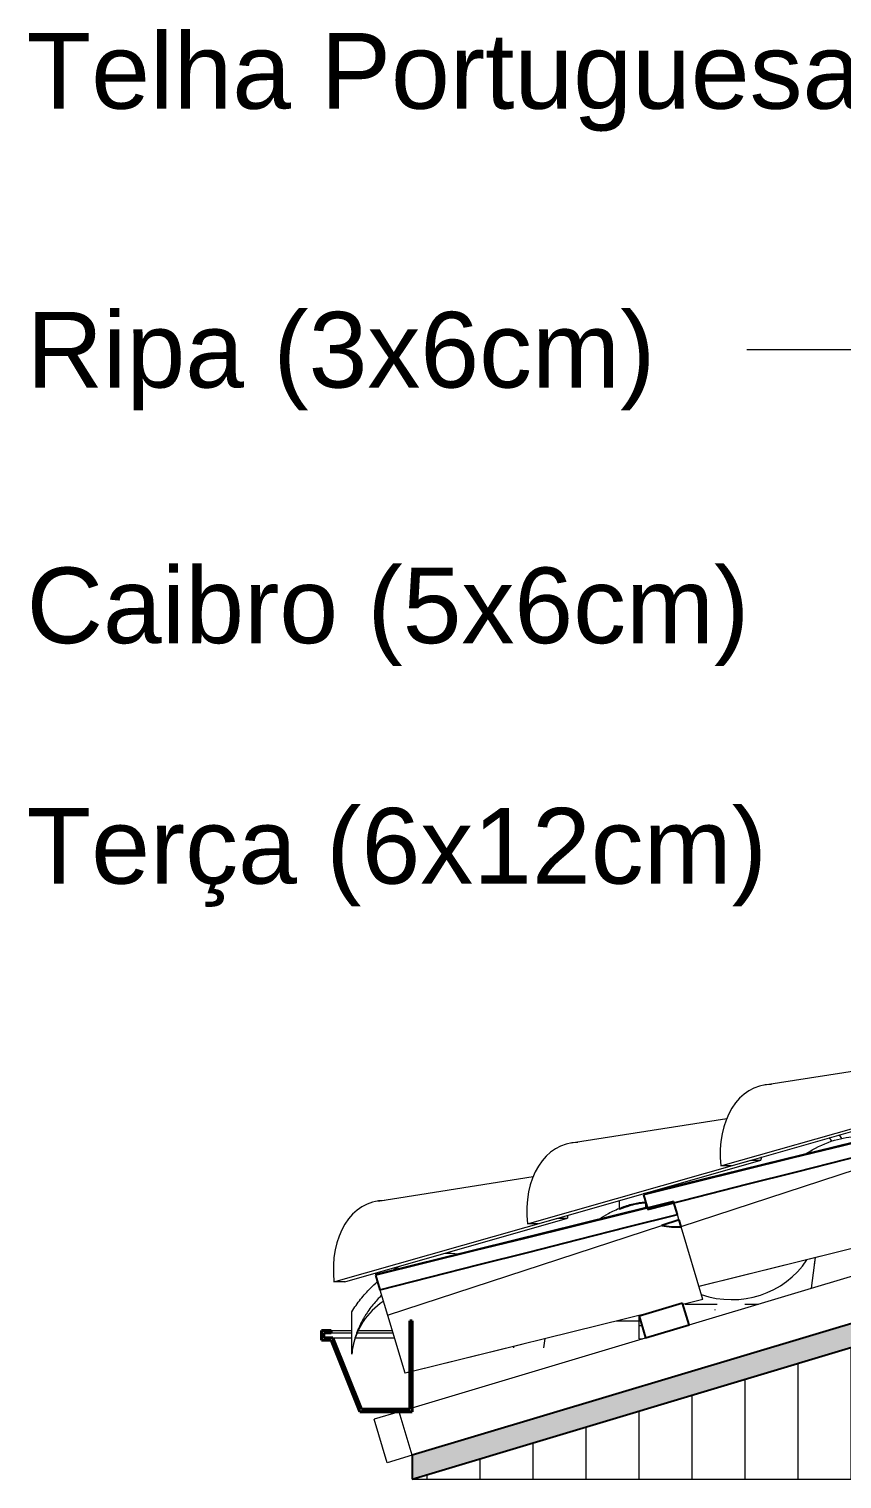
# Model space of a CAD drawing. Header units: millimetres. Extents: x -23833 to 62003, y -3000 to 6760.
# Drawn here: x -23626 to -22552, y 2575 to 4491 of the extents above; entities that cross this region are included whole.
import ezdxf

# ---------------------------------------------------------------- set-up
doc = ezdxf.new("R2010")
doc.units = ezdxf.units.MM
for name, color, linetype, lineweight in [('A-GENM', 13, 'Continuous', 9), ('A-GLAZ-CURT', 52, 'Continuous', 9), ('A-GLAZ-CWMG', 51, 'Continuous', 9), ('A-ROOF', 132, 'Continuous', 9), ('A-ROOF-MCUT', 132, 'Continuous', 40), ('A-ROOF-OTLN', 132, 'Continuous', 9), ('A-ROOF-PATT', 132, 'Continuous', 9), ('G-ANNO-TEXT', 231, 'Continuous', 9)]:
    doc.layers.add(name, color=color, linetype=linetype, lineweight=lineweight)
doc.styles.add('Arial_1', font='arial.ttf', dxfattribs={"height": 100})

# ---------------------------------------------------------------- blocks, each defined once
blk = doc.blocks.new('Rectangular Mullion - Ripa-3919994-A')
at = {"layer": 'A-GLAZ-CWMG'}
for p, q in [((-22759.2, 2805.9), (-22717, 2805.9)), ((-22680.2, 2805.9), (-22662.3, 2805.9)), ((-22819.8, 2790), (-22819.8, 2791)), ((-22819.8, 2777.2), (-22819.8, 2789.2)), ((-22819.8, 2759.9), (-22819.8, 2777.2)), ((-22816.2, 2777.2), (-22819.8, 2777.2)), ((-22819.8, 2759.9), (-22815.5, 2759.9))]:
    blk.add_line(p, q, dxfattribs=at)
blk = doc.blocks.new('Rectangular Mullion - Ripa-4315949-A')
at = {"layer": 'A-GLAZ-CWMG', "lineweight": 25}
for p, q in [((-22762.5, 2807.1), (-22820, 2789.9)), ((-22753.9, 2778.4), (-22762.5, 2807.1)), ((-22820, 2789.9), (-22811.4, 2761.2)), ((-22811.4, 2761.2), (-22753.9, 2778.4))]:
    blk.add_line(p, q, dxfattribs=at)
blk = doc.blocks.new('Rectangular Mullion - Caibro-4315999-A')
at = {"layer": 'A-GLAZ-CWMG'}
for p, q in [((-23136.9, 2663.5), (-23170, 2653.6)), ((-23152.8, 2596.1), (-23170, 2653.6)), ((-23119.7, 2606), (-23152.8, 2596.1))]:
    blk.add_line(p, q, dxfattribs=at)
blk = doc.blocks.new('Rectangular Mullion - Caibro-3920096-A')
at = {"layer": 'A-GLAZ-CWMG'}
for p, q in [((-22753.9, 2778.4), (-22478.7, 2861)), ((-23119.7, 2668.7), (-22811.4, 2761.2)), ((-23119.7, 2606), (-23136.9, 2663.5)), ((-23126, 2666.8), (-23122.8, 2667.7))]:
    blk.add_line(p, q, dxfattribs=at)
blk = doc.blocks.new('COLONIAL BASE - COLONIAL BASE-4317782-A')
at = {"layer": 'A-GLAZ-CURT'}
for p, q in [((-22809.3, 2933.8), (-23168.4, 2845.1)), ((-22735.6, 2811.7), (-22762, 2805.2)), ((-22802.1, 2795.3), (-23119.7, 2716.8)), ((-23129.5, 2715.2), (-23129.5, 2715.2)), ((-23122.8, 2716.1), (-23129.2, 2714.5))]:
    blk.add_line(p, q, dxfattribs=at)
blk = doc.blocks.new('COLONIAL BASE - COLONIAL BASE-V86-A')
at = {"layer": 'A-GLAZ-CURT'}
for p, q in [((-22455.5, 3040), (-22814.6, 2951.3)), ((-22381.7, 2917.9), (-22429.6, 2906)), ((-22448.3, 2901.4), (-22740.8, 2829.2))]:
    blk.add_line(p, q, dxfattribs=at)
blk = doc.blocks.new('COLONIAL BASE - COLONIAL BASE-V91-A')
at = {"layer": 'A-GLAZ-CURT'}
for p, q in [((-22809.3, 2933.8), (-23168.4, 2845.1)), ((-23168.4, 2845.1), (-23168.4, 2844.9)), ((-22735.6, 2811.7), (-22762, 2805.2)), ((-22802.1, 2795.3), (-23119.7, 2716.8)), ((-23129.5, 2715.2), (-23129.5, 2715.2)), ((-23122.8, 2716.1), (-23129.2, 2714.5))]:
    blk.add_line(p, q, dxfattribs=at)
blk = doc.blocks.new('COLONIAL BASE - COLONIAL BASE-V92-A')
at = {"layer": 'A-GLAZ-CURT', "lineweight": 25}
for p, q in [((-22769.3, 2924.3), (-22774.4, 2941.3)), ((-22767.2, 2917.1), (-22789.9, 2909.6)), ((-22764.4, 2907.9), (-22767.2, 2917.1)), ((-23168.1, 2844.2), (-23162.3, 2824.8))]:
    blk.add_line(p, q, dxfattribs=at)
at = {"layer": 'A-GLAZ-CURT'}
for p, q in [((-22767.3, 2917.4), (-22769.3, 2924.3)), ((-23152.2, 2791.1), (-22789.9, 2909.6)), ((-22735.6, 2811.8), (-22764.4, 2907.9)), ((-23162.3, 2824.8), (-23152.3, 2791.4)), ((-22735.6, 2811.7), (-22762, 2805.2)), ((-23152.2, 2791.1), (-23129.5, 2715.2)), ((-22802.1, 2795.3), (-23119.7, 2716.8)), ((-23122.8, 2716.1), (-23129.2, 2714.5))]:
    blk.add_line(p, q, dxfattribs=at)
at = {"layer": 'A-GLAZ-CURT', "lineweight": 25, "flags": 128}
for points in [[(-22774.4, 2941.3), (-22840.1, 2925.1), (-22905.7, 2908.9), (-22971.3, 2892.7), (-23036.9, 2876.6), (-23102.5, 2860.4), (-23168.1, 2844.2)], [(-23162.3, 2824.8), (-23096.8, 2841.4), (-23031.3, 2858), (-22965.8, 2874.6), (-22900.3, 2891.1), (-22834.8, 2907.7), (-22769.3, 2924.3)]]:
    blk.add_lwpolyline(points, dxfattribs=at)
at = {"layer": 'A-GLAZ-CURT', "lineweight": 25}
blk.add_open_spline([(-22789.9, 2909.6), (-22785.7, 2908.9), (-22777.2, 2907.8), (-22768.7, 2907.7), (-22764.4, 2907.9)], degree=3, dxfattribs=at)
blk = doc.blocks.new('COLONIAL BASE - COLONIAL BASE-V93-A')
at = {"layer": 'A-GLAZ-CURT'}
for p, q in [((-22455.5, 3040), (-22814.6, 2951.3)), ((-22814.6, 2951.3), (-22814.5, 2951)), ((-22381.7, 2917.9), (-22429.6, 2906)), ((-22448.3, 2901.4), (-22740.8, 2829.2))]:
    blk.add_line(p, q, dxfattribs=at)
blk = doc.blocks.new('COLONIAL BASE - COLONIAL BASE-V94-A')
at = {"layer": 'A-GLAZ-CURT', "lineweight": 25}
for p, q in [((-22415.5, 3030.4), (-22420.6, 3047.4)), ((-22413.3, 3023.2), (-22436.1, 3015.8)), ((-22410.6, 3014), (-22413.3, 3023.2)), ((-22814.3, 2950.3), (-22808.5, 2931))]:
    blk.add_line(p, q, dxfattribs=at)
at = {"layer": 'A-GLAZ-CURT'}
for p, q in [((-22413.5, 3023.6), (-22415.5, 3030.4)), ((-22764.4, 2908.4), (-22436.1, 3015.8)), ((-22381.7, 2917.9), (-22410.6, 3014)), ((-22381.7, 2917.9), (-22429.6, 2906)), ((-22448.3, 2901.4), (-22740.8, 2829.2))]:
    blk.add_line(p, q, dxfattribs=at)
at = {"layer": 'A-GLAZ-CURT', "lineweight": 25, "flags": 128}
for points in [[(-22420.6, 3047.4), (-22486.2, 3031.2), (-22551.8, 3015.1), (-22617.4, 2998.9), (-22683.1, 2982.7), (-22748.7, 2966.5), (-22814.3, 2950.3)], [(-22808.5, 2931), (-22743, 2947.6), (-22677.5, 2964.1), (-22612, 2980.7), (-22546.5, 2997.3), (-22481, 3013.9), (-22415.5, 3030.4)]]:
    blk.add_lwpolyline(points, dxfattribs=at)
at = {"layer": 'A-GLAZ-CURT', "lineweight": 25}
blk.add_open_spline([(-22436.1, 3015.8), (-22431.9, 3015), (-22423.4, 3014), (-22414.9, 3013.9), (-22410.6, 3014)], degree=3, dxfattribs=at)
blk = doc.blocks.new('Colonial cumeeira - hip-4041867-A')
at = {"layer": 'A-GENM', "color": 55}
for p, q in [((-22654.2, 3095.4), (-22448.7, 3127.6)), ((-22712, 2988.4), (-22416.4, 3072.5)), ((-22909.8, 3018.7), (-22704.2, 3050.9)), ((-22682.6, 2992.8), (-22460.4, 3056.3)), ((-22967.5, 2911.8), (-22671.9, 2995.8)), ((-22938, 2916.2), (-22659.2, 2995.8)), ((-22671.9, 2995.8), (-22659.2, 2995.8)), ((-23165.3, 2942), (-22959.8, 2974.2)), ((-22697.8, 2988.4), (-22712, 2988.4)), ((-23223.1, 2835.1), (-22927.5, 2919.2)), ((-23208.9, 2835.1), (-22914.7, 2919.2)), ((-22927.5, 2919.2), (-22914.7, 2919.2)), ((-22953.3, 2911.8), (-22967.5, 2911.8)), ((-23208.9, 2835.1), (-23223.1, 2835.1))]:
    blk.add_line(p, q, dxfattribs=at)
for centre, major_axis, start_param, end_param in [((-22627.9, 2981.1), (-33.8, 112.5), 6.078575, 7.585498), ((-22600.1, 2966.5), (-28.7, 95.8), 5.145626, 5.209346), ((-22883.5, 2904.4), (-33.8, 112.5), 6.078575, 7.585498), ((-22600.1, 2966.5), (-23.8, 79.5), 5.249028, 5.329398), ((-22600.1, 2966.5), (-23.8, 79.5), 0.938757, 0.996269), ((-23139.1, 2827.8), (-33.8, 112.5), 6.078575, 7.585498), ((-22855.6, 2889.8), (-23.8, 79.5), 0.938757, 0.996269)]:
    blk.add_ellipse(centre, major_axis=major_axis, ratio=0.691714, start_param=start_param, end_param=end_param, dxfattribs=at)

msp = doc.modelspace()

# ---------------------------------------------------------------- hatches: boundary and pattern name
at = {"layer": 'A-ROOF-PATT'}
msp.add_hatch(color=256, dxfattribs=at).paths.add_polyline_path([(-23119.651, 2574.716), (-19319.651, 3714.716), (-19319.651, 3746.037), (-23119.651, 2606.037), (-23119.651, 2576.809)])
h = msp.add_hatch(dxfattribs=at)
h.set_pattern_fill('FP_3', color=256, style=0, pattern_type=2)
h.set_pattern_definition([(90, (0, 5622.11), (-70, 4e-15), [])])
h.paths.add_polyline_path([(-23119.651, 2574.716), (-22519.451, 2574.716), (-22519.451, 2754.776), (-23112.677, 2576.809)])
h.paths.add_polyline_path([(-19319.651, 2574.716), (-19319.651, 2744.685), (-22257.12, 2744.685), (-22257.12, 2833.475), (-22319.451, 2814.716), (-22319.451, 2574.716), (-19832.011, 2574.716)])
h.paths.add_polyline_path([(-3373.656, 2574.716), (-3799.651, 2702.515), (-3799.651, 2574.716), (-3484.448, 2574.716)])
h.paths.add_polyline_path([(-4792.253, 2574.716), (-3999.651, 2574.716), (-3999.651, 2670), (-5299.651, 2670), (-5299.651, 2574.716)])
h.paths.add_polyline_path([(-21507.636, 2848.13), (-19319.651, 2848.13), (-19319.651, 3020.685), (-21337.12, 3020.685), (-21337.12, 3109.475), (-22185.283, 2855.027), (-22183.214, 2848.13), (-21548.505, 2848.13)])
h.paths.add_polyline_path([(-21098.947, 3124.13), (-19319.651, 3124.13), (-19319.651, 3296.685), (-20417.12, 3296.685), (-20417.12, 3385.475), (-21242.296, 3137.923), (-21238.158, 3124.13), (-21139.816, 3124.13)])
h.paths.add_polyline_path([(-20077.224, 3400.13), (-19319.651, 3400.13), (-19319.651, 3572.685), (-19497.12, 3572.685), (-19497.12, 3661.475), (-20299.308, 3420.819), (-20293.101, 3400.13), (-20118.093, 3400.13)])
h.paths.add_polyline_path([(-20355.743, 3400.13), (-20356.777, 3403.578), (-20368.271, 3400.13), (-20363.307, 3400.13)])
h.paths.add_polyline_path([(-19410.686, 3676.13), (-19413.789, 3686.475), (-19448.271, 3676.13), (-19422.41, 3676.13)])
h.paths.add_polyline_path([(-19319.651, 3683.395), (-19319.651, 3714.716), (-19328.271, 3712.13)])

# ---------------------------------------------------------------- linework, layer by layer
at = {"layer": 'A-GLAZ-CURT'}
for p, q in [((-22455.494, 3039.976), (-22814.583, 2951.296)), ((-22578.13, 3009.69), (-22814.583, 2951.296)), ((-22809.34, 2933.822), (-23168.429, 2845.142)), ((-22845.726, 2930.795), (-22845.726, 2942.526)), ((-22811.653, 2940.91), (-22811.653, 2932.649)), ((-22851.996, 2923.288), (-23168.429, 2845.142)), ((-22448.272, 2901.414), (-22740.805, 2829.17)), ((-22587.229, 2867.167), (-22592.7, 2826.764)), ((-22587.183, 2867.179), (-22588.472, 2857.99)), ((-22652.273, 2851.034), (-22740.805, 2829.17)), ((-22735.562, 2811.696), (-22761.964, 2805.176)), ((-22719.978, 2798.849), (-22719.838, 2797.852)), ((-23199.572, 2739.782), (-23199.572, 2795.47)), ((-22802.119, 2795.26), (-23119.651, 2716.842)), ((-22945.633, 2748.014), (-22943.916, 2760.251)), ((-23199.318, 2739.864), (-23199.572, 2739.782)), ((-22972.942, 2753.073), (-23119.651, 2716.842)), ((-22985.99, 2749.907), (-22985.724, 2748.014)), ((-23122.826, 2716.058), (-23129.229, 2714.477)), ((-23122.826, 2716.058), (-23129.229, 2714.477))]:
    msp.add_line(p, q, dxfattribs=at)
for centre, major_axis, start_param, end_param in [((-22697.734, 2924.241), (117.5, 0), 4.36463349, 5.71987226), ((-23102.117, 2732.598), (97.5, 0), 2.17991108, 2.96585723)]:
    msp.add_ellipse(centre, major_axis=major_axis, ratio=0.95782629, start_param=start_param, end_param=end_param, dxfattribs=at)
for points, knots in [([(-22599.119, 3004.635), (-22596.488, 3006.375), (-22582.867, 3014.77), (-22558.887, 3024.662), (-22532.766, 3028.016), (-22518.015, 3026.612), (-22512.983, 3025.672), (-22512.663, 3025.61)], [-0.63496886, -0.63496886, -0.63496886, -0.63496886, -0.602941176, -0.470588235, -0.352941176, -0.294117647, -0.290111385, -0.290111385, -0.290111385, -0.290111385]), ([(-22872.464, 2918.19), (-22868.511, 2920.88), (-22859.19, 2926.589), (-22844.276, 2933.555), (-22827.888, 2938.698), (-22817.059, 2940.45), (-22811.653, 2940.91)], [-0.416876489, -0.416876489, -0.416876489, -0.416876489, -0.333333333, -0.222222222, -0.111111111, 0, 0, 0, 0]), ([(-22810.913, 2939.397), (-22813.494, 2939.214), (-22820.56, 2938.423), (-22832.201, 2935.872), (-22841.214, 2932.69), (-22845.726, 2930.795)], [-0.2579639, -0.2579639, -0.2579639, -0.2579639, -0.2, -0.1, 0, 0, 0, 0]), ([(-23199.572, 2795.47), (-23195.874, 2801.445), (-23188.067, 2812.674), (-23176.381, 2825.708), (-23168.696, 2832.873), (-23165.57, 2835.587)], [-1, -1, -1, -1, -0.9375, -0.875, -0.833271487, -0.833271487, -0.833271487, -0.833271487]), ([(-23160.325, 2817.265), (-23161.731, 2815.892), (-23165.074, 2812.492), (-23170.19, 2806.736), (-23175.599, 2799.862), (-23179.831, 2793.736), (-23182.997, 2788.584), (-23185.296, 2784.592), (-23187.472, 2780.486), (-23189.478, 2776.292), (-23191.342, 2771.979), (-23193.671, 2766.06), (-23196.122, 2758.495), (-23198.17, 2749.312), (-23199.025, 2743.035), (-23199.318, 2739.864)], [-0.269775169, -0.269775169, -0.269775169, -0.269775169, -0.25, -0.222222222, -0.194444444, -0.166666667, -0.152777778, -0.138888889, -0.125, -0.111111111, -0.097222222, -0.083333333, -0.055555556, -0.027777778, 0, 0, 0, 0])]:
    msp.add_open_spline(points, degree=3, knots=knots, dxfattribs=at)
for points in [[(-22789.939, 2958.657), (-22789.03, 2958.567), (-22788.122, 2958.466), (-22787.217, 2958.351)], [(-23144.79, 2851.028), (-23141.909, 2852.841), (-23139.009, 2854.543), (-23136.093, 2856.133)], [(-23076.553, 2873.158), (-23070.709, 2873.313), (-23064.932, 2872.984), (-23059.268, 2872.134)]]:
    msp.add_open_spline(points, degree=3, dxfattribs=at)
at = {"layer": 'A-ROOF', "lineweight": 25}
for p, q in [((-19319.651, 3746.037), (-23119.651, 2606.037)), ((-23119.651, 2574.716), (-19319.651, 3714.716)), ((-23119.651, 2606.037), (-23119.651, 2574.716))]:
    msp.add_line(p, q, dxfattribs=at)
at = {"layer": 'A-ROOF'}
msp.add_line((-23119.651, 2574.716), (-22519.451, 2574.716), dxfattribs=at)
at = {"layer": 'A-ROOF-MCUT'}
for p, q in [((-23119.651, 2783.522), (-23122.826, 2783.522)), ((-23122.826, 2783.522), (-23122.826, 2666.785)), ((-23119.651, 2663.61), (-23119.651, 2783.522)), ((-23226.951, 2770.822), (-23239.651, 2770.822)), ((-23239.651, 2770.822), (-23239.651, 2758.122)), ((-23236.476, 2761.297), (-23236.476, 2767.647)), ((-23236.476, 2767.647), (-23226.951, 2767.647)), ((-23224.588, 2761.297), (-23236.476, 2761.297)), ((-23226.951, 2767.647), (-23226.951, 2770.822)), ((-23186.488, 2666.785), (-23224.588, 2761.297)), ((-23239.651, 2758.122), (-23226.951, 2758.122)), ((-23226.951, 2758.122), (-23188.851, 2663.61)), ((-23188.851, 2663.61), (-23119.651, 2663.61)), ((-23122.826, 2666.785), (-23186.488, 2666.785))]:
    msp.add_line(p, q, dxfattribs=at)
at = {"layer": 'A-ROOF-OTLN'}
for p, q in [((-22849.807, 2783.522), (-22819.814, 2783.522)), ((-23226.951, 2770.822), (-23199.572, 2770.822)), ((-23226.951, 2767.647), (-23199.572, 2767.647)), ((-23224.588, 2761.297), (-23199.572, 2761.297)), ((-23194.94, 2761.297), (-23143.275, 2761.297)), ((-23192.614, 2767.647), (-23145.18, 2767.647)), ((-23190.282, 2770.822), (-23146.133, 2770.822))]:
    msp.add_line(p, q, dxfattribs=at)
at = {"layer": 'G-ANNO-TEXT', "color": 7}
for p, q in [((-22673.958, 4066.841), (-22677.484, 4066.841)), ((-21790.369, 4066.841), (-22673.958, 4066.841))]:
    msp.add_line(p, q, dxfattribs=at)

# ---------------------------------------------------------------- block references
at = {"layer": 'A-GENM', "color": 7}
msp.add_blockref('Colonial cumeeira - hip-4041867-A', (0, 0), dxfattribs=at)
at = {"layer": 'A-GLAZ-CURT'}
for name in ['COLONIAL BASE - COLONIAL BASE-V94-A', 'COLONIAL BASE - COLONIAL BASE-V86-A', 'COLONIAL BASE - COLONIAL BASE-V86-A', 'COLONIAL BASE - COLONIAL BASE-V86-A', 'COLONIAL BASE - COLONIAL BASE-V86-A', 'COLONIAL BASE - COLONIAL BASE-V86-A', 'COLONIAL BASE - COLONIAL BASE-V86-A', 'COLONIAL BASE - COLONIAL BASE-V86-A', 'COLONIAL BASE - COLONIAL BASE-V86-A', 'COLONIAL BASE - COLONIAL BASE-V86-A', 'COLONIAL BASE - COLONIAL BASE-V86-A', 'COLONIAL BASE - COLONIAL BASE-V86-A', 'COLONIAL BASE - COLONIAL BASE-V86-A', 'COLONIAL BASE - COLONIAL BASE-V86-A', 'COLONIAL BASE - COLONIAL BASE-V86-A', 'COLONIAL BASE - COLONIAL BASE-V86-A', 'COLONIAL BASE - COLONIAL BASE-V86-A', 'COLONIAL BASE - COLONIAL BASE-V86-A', 'COLONIAL BASE - COLONIAL BASE-V86-A', 'COLONIAL BASE - COLONIAL BASE-V86-A', 'COLONIAL BASE - COLONIAL BASE-V86-A', 'COLONIAL BASE - COLONIAL BASE-V86-A', 'COLONIAL BASE - COLONIAL BASE-V86-A', 'COLONIAL BASE - COLONIAL BASE-V86-A', 'COLONIAL BASE - COLONIAL BASE-V86-A', 'COLONIAL BASE - COLONIAL BASE-V86-A', 'COLONIAL BASE - COLONIAL BASE-V86-A', 'COLONIAL BASE - COLONIAL BASE-V86-A', 'COLONIAL BASE - COLONIAL BASE-V86-A', 'COLONIAL BASE - COLONIAL BASE-V93-A', 'COLONIAL BASE - COLONIAL BASE-4317782-A', 'COLONIAL BASE - COLONIAL BASE-4317782-A', 'COLONIAL BASE - COLONIAL BASE-4317782-A', 'COLONIAL BASE - COLONIAL BASE-4317782-A', 'COLONIAL BASE - COLONIAL BASE-4317782-A', 'COLONIAL BASE - COLONIAL BASE-4317782-A', 'COLONIAL BASE - COLONIAL BASE-4317782-A', 'COLONIAL BASE - COLONIAL BASE-4317782-A', 'COLONIAL BASE - COLONIAL BASE-4317782-A', 'COLONIAL BASE - COLONIAL BASE-4317782-A', 'COLONIAL BASE - COLONIAL BASE-4317782-A', 'COLONIAL BASE - COLONIAL BASE-4317782-A', 'COLONIAL BASE - COLONIAL BASE-4317782-A', 'COLONIAL BASE - COLONIAL BASE-4317782-A', 'COLONIAL BASE - COLONIAL BASE-4317782-A', 'COLONIAL BASE - COLONIAL BASE-4317782-A', 'COLONIAL BASE - COLONIAL BASE-4317782-A', 'COLONIAL BASE - COLONIAL BASE-4317782-A', 'COLONIAL BASE - COLONIAL BASE-4317782-A', 'COLONIAL BASE - COLONIAL BASE-4317782-A', 'COLONIAL BASE - COLONIAL BASE-4317782-A', 'COLONIAL BASE - COLONIAL BASE-4317782-A', 'COLONIAL BASE - COLONIAL BASE-4317782-A', 'COLONIAL BASE - COLONIAL BASE-4317782-A', 'COLONIAL BASE - COLONIAL BASE-4317782-A', 'COLONIAL BASE - COLONIAL BASE-4317782-A', 'COLONIAL BASE - COLONIAL BASE-4317782-A', 'COLONIAL BASE - COLONIAL BASE-4317782-A', 'COLONIAL BASE - COLONIAL BASE-4317782-A', 'COLONIAL BASE - COLONIAL BASE-V91-A', 'COLONIAL BASE - COLONIAL BASE-V92-A']:
    msp.add_blockref(name, (0, 0), dxfattribs=at)
at = {"layer": 'A-GLAZ-CWMG'}
for name in ['Rectangular Mullion - Caibro-3920096-A', 'Rectangular Mullion - Ripa-4315949-A', 'Rectangular Mullion - Ripa-3919994-A', 'Rectangular Mullion - Caibro-4315999-A']:
    msp.add_blockref(name, (0, 0), dxfattribs=at)

# ---------------------------------------------------------------- texts
at = {"layer": 'G-ANNO-TEXT', "color": 7, "char_height": 100, "attachment_point": 1, "style": 'Arial_1'}
for s, insert, width in [('Telha Portuguesa Mesclada', (-23629.058, 4485.296), 2156.53937), ('Ripa (3x6cm)', (-23629.058, 4116.841), 1030.16844), ('Caibro (5x6cm)', (-23629.058, 3779.089), 1182.48906), ('Terça (6x12cm)', (-23629.058, 3461.373), 1210.54813)]:
    msp.add_mtext(s, dxfattribs=dict(at, insert=insert, width=width))

doc.saveas('drawing.dxf')
